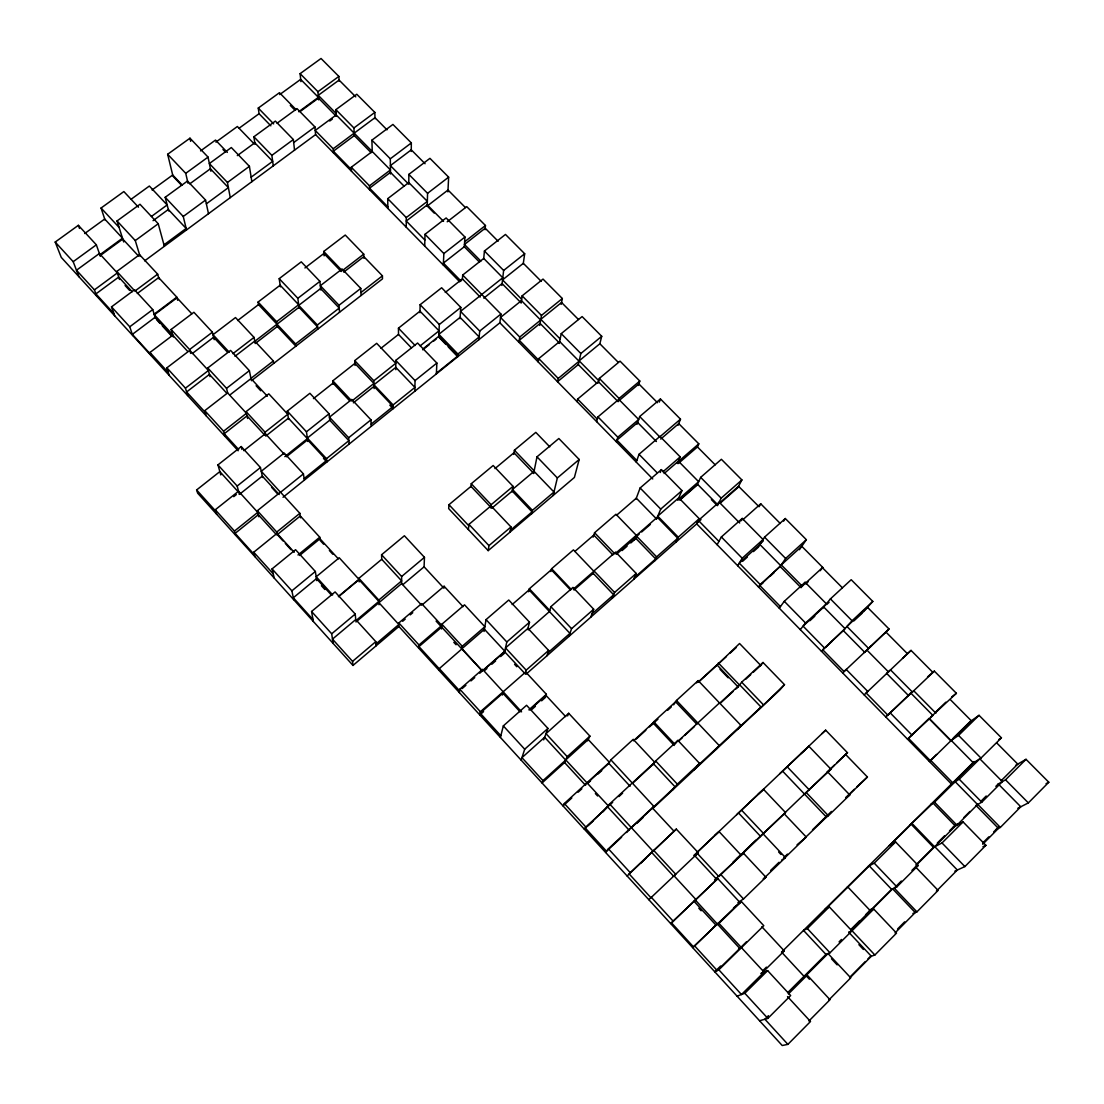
<?xml version="1.0" encoding="UTF-8"?>
<svg xmlns="http://www.w3.org/2000/svg" width="1104" height="1104" viewBox="0 0 1104 1104"><rect width="100%" height="100%" fill="white"/><g stroke="black" fill="none" stroke-linecap="round" stroke-linejoin="round"><path stroke-width="1.5" d="M406.231 227.176L406.272 217.571L387.711 198.651L408.797 182.574L427.345 201.37L406.272 217.571M447.92 191.903L448.638 177.151L429.939 158.355L408.853 174.391L408.784 184.258L390.388 165.614L411.268 149.84L425.068 163.723M411.254 151.469L411.337 142.927L392.927 124.435L371.896 140.167L372.269 152.173M414.856 391.202L415.035 380.59L395.743 360.401L417.588 343.027L436.867 363.064L436.384 373.883M419.962 312.722L420.127 304.704L441.641 287.758L460.81 307.409L460.009 318.697M424.709 246.054L424.999 234.324L446.126 217.957L464.963 237.043L464.246 247.337M427.22 206.255L427.565 193.324L408.853 174.391M418.899 648.352L419.009 644.971L398.848 622.946L421.645 603.612L441.793 625.471L419.009 644.971M463.045 606.676L444.098 586.252L443.946 588.211L424.088 566.807L424.46 557.341L404.395 535.757L381.57 554.76L381.749 559.521M420.127 304.704L439.309 324.507L438.73 337.051L445.85 344.42M443.311 265.057L443.863 253.547L424.999 234.324M462.369 279.616L462.686 275.048L483.731 258.446L502.775 277.739L460.52 311.369L479.716 331.076L478.888 339.687M457.912 354.039L438.854 334.319L460.092 317.386L479.15 336.968L457.912 354.039L457.718 356.702L448.224 346.877M490.783 507.288L470.98 486.381L448.969 504.707L448.679 508.613L488.203 550.634L574.397 477.452L579.186 459.471L558.845 438.509L536.999 456.821L533.618 473.533M441.517 628.963L441.89 624.202L464.522 604.826L484.863 626.727L462.245 646.268L461.858 649.318M439.061 670.39L439.213 668.527L459.595 690.814M485.07 229.715L485.456 225.506L466.73 206.641L447.203 221.794M483.649 259.371L484.421 251.022L505.466 234.448L524.676 253.741L523.268 263.718M470.897 487.057L471.256 483.731L493.157 465.502L513.029 486.326L512.09 491.791M468.372 529.547L468.952 524.372L490.99 505.853L510.986 526.939L510.048 532.087M501.865 285.439L503.645 270.452L524.676 253.741M283.024 497.283L499.864 322.81L500.926 314.047L462.686 275.048M459.361 692.581L459.802 689.213L482.572 669.355L521.571 711.845M490.687 507.937L491.156 504.707L513.029 486.326M521.157 302.662L522.137 295.844L543.016 279.077L562.336 298.522L561.205 304.345M518.963 342.309L519.736 337.051L540.67 320.091L521.447 300.619L500.512 317.441L519.736 337.051M488.203 550.634L488.962 545.624L510.986 526.939M484.076 631.46L486.036 619.62L508.765 600.01L529.52 622.187L527.657 629.542M513.691 454.406L514.395 450.225L535.813 432.368L549.764 446.803M539.746 325.432L541.471 315.413L562.336 298.522M538.186 361.946L538.78 358.593L559.645 341.522L579.076 361.229L558.224 378.437L557.534 381.708L578.303 364.555L580.856 353.515L601.721 336.306L582.112 316.572L561.232 333.643L559.259 343.441M541.609 700.805L545.335 697.493L546.397 694.319L525.683 672.005L480.406 711.735L479.812 714.937L483.566 711.625M531.686 513.719L532.404 510.338L553.973 492.039L534.06 471.325L512.491 489.472L532.404 510.338M529.52 622.187L506.805 641.962L504.349 653.32L500.623 656.576M502.389 695.037L503.176 691.697M528.637 591.744L529.34 588.763L551.324 569.774L570.602 590.102M553.145 495.503L557.354 477.949L579.186 459.471M577.019 401.608L577.627 399.082L598.451 381.736L618.116 401.69M599.693 344.338L601.721 336.306M500.402 737.444L503.327 725.894L526.567 705.277L547.929 728.405L543.692 739.873M598.078 383.102L599.32 378.424L620.048 361.16L639.796 381.046L638.388 385.448M550.855 571.555L551.614 568.726L573.431 549.875L593.869 571.279L573.335 589.177M525.476 672.736L526.18 670.156L548.605 650.422L527.96 628.355L505.522 647.91L526.18 670.156M596.629 421.645L597.94 416.898L618.806 399.358L638.678 419.492L617.826 437.184L616.377 441.807M590.695 617.246L593.69 609.229L572.976 587.397L550.855 606.689L549.461 611.533L528.54 629.818M618.226 401.332L619.082 398.447L639.796 381.046M546.949 655.79L548.605 650.422M593.124 537.151L594.573 532.735L615.949 514.257L636.304 535.288L634.552 539.677M521.143 760.118L524.704 749.216L547.929 728.405M637.091 424.226L639.671 416.553L660.427 398.958L680.492 419.161L678.077 425.275M568.919 636.428L571.568 628.673L593.69 609.229M592.903 574.08L593.993 570.906L615.632 552.041L636.208 573.445L633.668 579.393M636.263 462.107L639.023 454.296L659.957 436.384L680.202 456.89L677.442 463.501M659.309 402.091L660.427 398.958M636.001 499.022L640.127 487.982L661.393 469.628L681.968 490.59L677.815 500.002M660.261 472.498L661.393 469.628M612.278 598.23L614.583 592.462L636.208 573.445M567.635 715.903L568.698 713.281L589.909 736.12L587.659 740.756M542.989 780.638L521.944 757.661L544.658 737.279L565.676 760.09L542.989 780.638L542.036 782.957L564.572 762.533L567.221 756.654L589.909 736.12M656.673 518.742L660.73 509.096L681.968 490.59M678.229 463.556L697.452 446.941L698.804 443.836L678.739 423.619L660.703 439.061M654.865 560.708L656.604 556.858L677.746 538.241L657.294 517.238L636.139 535.702L656.604 556.858M719.918 503.41L737.817 487.637L741.888 479.936L721.381 459.292L700.667 477.356L697.079 485.098L680.299 499.753M675.883 542.202L678.242 537.193L699.246 518.701L678.767 497.821L657.749 516.148L678.242 537.193M526.001 674.24L696.707 523.862L699.246 518.701M563.081 805.961L564.323 803.505L609.408 762.326L588.239 739.528L565.759 759.911L608.359 805.906L584.278 829.132M741.888 479.936L721.188 498.152L717.352 505.673L711.39 499.615M717.131 544.714L721.354 536.972L742.233 518.425L763.071 539.525L742.205 558.238L737.707 565.731M740.743 521.074L742.233 518.425M608.649 763.664L610.857 759.828L633.254 739.335L654.713 762.271L609.629 803.96L603.032 811.813M780.28 523.489L760.753 503.81L759.055 506.736L738.535 486.284L719.311 503.217M799.406 549.737L806.362 539.69L785.303 518.521L764.561 537.137L758.31 547.225L753.466 551.586M651.926 724.666L653.734 721.795L675.593 701.813L696.859 724.238M783.661 521.116L785.303 518.521M673.633 704.807L676.462 700.46L698.183 680.602L740.963 725.411L737.458 729.509M758.42 586.873L780.749 565.648L759.952 544.562L739.266 563.137L760.076 584.375M696.665 682.865L698.183 680.602M779.755 567.111L785.634 558.458L806.362 539.69M716.468 665.629L739.556 643.508L760.725 665.395L753.245 672.308M652.947 764.81L655.638 760.96L677.897 740.411L699.577 763.402L694.333 769.736M675.965 743.089L677.897 740.411M779.272 608.18L784.295 601.307L805.106 582.277L826.385 603.819L805.589 623.029L800.262 629.625M801.587 586.997L805.106 582.277M605.627 852.467L608.401 848.783L653.844 806.375L610.857 759.828M820.203 570.713L822.728 567.401L801.78 546.301L781.273 564.889L802.235 586.141L822.728 567.401M737.527 687.571L741.681 682.189L763.016 662.483L784.489 684.659L779.824 690L652.837 808.432M626.617 832.526L631.267 827.42M760.38 665.836L763.016 662.483M652.119 808.556L653.844 806.375M672.46 790.133L677.332 784.144L699.577 763.402M822.935 608.028L830.415 598.892L851.198 579.71L872.809 601.432L863.3 611.961M715.999 749.533L719.284 745.628L676.462 700.46M758.738 709.665L784.489 684.659M821.404 651.222L845.029 628.618L823.75 607.048L803.077 626.134L824.384 647.882M842.932 630.964L852.067 620.779L872.809 601.432M627.127 875.983L652.975 851.17L609.629 803.96M651.65 852.605L676.31 829.104L698.308 852.771L650.932 897.731L629.073 873.844L676.31 829.104M842.697 672.957L846.175 669.41L867.799 691.477L864.142 694.858M864.253 652.588L888.996 628.963L867.482 607.324L846.947 626.479L868.475 648.296M884.594 633.42L888.996 628.963M1017.805 808.294L1028.348 802.912L1048.8 782.239L1026.016 759.317L1015.611 765.376M849.707 977.344L865.357 961.529M867.772 959.1L870.173 956.671L874.865 955.001L896.531 933.115L873.761 909.103L869.124 911.2M897.552 929.016L904.645 921.854M982.767 842.945L988.798 836.86M993.614 831.988L998.416 827.144M849.611 978.199L871.332 956.257L848.728 932.231M895.068 932.921L915.23 912.553L892.625 888.858L871.249 910.248M936.385 891.176L957.334 870.007L934.798 846.699M982.712 844.256L998.43 828.373L975.964 805.423M828.745 1000.058L850.729 977.84L828.041 953.566L806.03 975.577L809.439 979.248M808.915 1021.007L830.001 999.7L807.203 975.149L804.016 976.309L781.577 952.117L974.17 761.525M912.911 913.491L916.913 911.863L938.124 890.417L915.478 866.847L911.932 870.394M996.015 829.559L1000.348 827.42L1020.772 806.776L998.251 783.95L995.849 786.352M398.848 622.946L398.889 626.479L782.212 1045.516L787.897 1044.37L810.515 1021.504L787.525 996.581M954.85 871.139L964.896 866.571L985.9 845.333L963.061 821.9L953.138 827.213M787.718 992.606L825.93 954.394L830.001 952.78L873.761 909.103M851.212 929.113L859.574 920.764M865.55 914.788L871.498 908.84M937.296 843.056L944.61 835.742M949.481 830.87L955.54 824.798M839.068 941.891L841.483 939.476M851.129 929.83L891.618 889.341L869.234 865.867L826.289 908.385M916.058 864.805L933.501 847.361L911.186 824.274L890.21 845.029M916.141 865.343L957.789 823.598M963.847 817.54L969.905 811.481M1001.093 780.79L1017.778 764.12L996.65 742.84M981.415 800.8L986.217 795.984M788.449 993.917L807.203 975.149M901.319 881.02L894.24 888.099L916.913 911.863M891.701 889.313L896.876 886.843L918.224 865.481L895.606 841.966L889.217 845.595M768.467 1015.666L764.893 1019.24L787.897 1044.37M976.364 805.202L981.787 802.208L1002.363 781.618L979.828 758.807L959.224 779.217L951.441 784.019L696.707 523.862M933.791 847.21L942.016 842.959L963.061 821.9M998.168 784.006L1005.523 779.824L1026.016 759.317M759.552 1020.745L767.846 1018.399L790.657 995.56L767.653 970.637L760.808 973.48M762.933 970.582L766.424 967.118M910.151 824.881L933.032 803.063L955.374 826.027M761.981 972.983L784.268 950.917L761.843 926.753M934.522 802.166L955.195 781.701L977.578 804.54L956.933 825.185L934.522 802.166L930.893 804.347M825.93 954.394L803.519 930.41L807.369 928.574L829.283 906.867L851.888 930.879M868.103 866.502L874.23 863.135L895.606 841.966M971.796 763.871L980.973 758.089L1001.425 737.831L979.041 715.323L969.974 721.726L953.332 738.024M737.072 996.167L744.814 993.269L767.653 970.637M720.65 966L714.757 971.782L718.842 969.809L763.789 925.69L741.391 901.582L733.511 907.888M936.578 754.446L929.375 761.484L930.851 760.49L952.973 783.067L973.383 762.878L951.289 740.467M741.874 946.321L746.566 941.712M951.027 740.646L958.562 735.402L979.041 715.323M770.578 870.476L779.051 862.265M783.854 857.601L787.456 854.11M797.047 844.808L806.251 837.039L784.13 813.717L718.828 876.562L696.734 852.785L719.049 831.574L741.115 855.158M812.53 829.794L831.45 811.44M845.623 797.695L854.261 789.319M856.732 786.917L867.427 777.023L845.526 754.377L836.846 762.712M846.354 797.461L867.427 777.023M804.94 837.977L826.468 817.098L782.57 771.116M784.447 858.181L806.251 837.039M712.66 928.119L717.476 923.441M763.347 878.922L785.399 857.532L763.195 833.962M823.211 819.43L828.373 815.718L849.79 794.949L827.683 771.958M935.102 712.577L945.838 702.172M692.608 947.563L739.984 902.492L717.848 878.66L715.268 880.647M737.9 902.617L743.503 898.946L765.914 877.197L743.516 853.268L736.561 858.746M715.019 925.828L718.939 923.358L741.391 901.582M907.474 739.128L932.921 715.461L910.979 693.229L885.739 716.91M930.562 717.283L956.395 693.298L934.343 671.122L927.567 676.862M732.89 862.265L741.405 854.096M743.834 851.777L755.95 840.144M738.479 857.242L760.394 836.197L738.535 812.972M784.088 813.565L804.443 794.024M826.924 772.248L834.362 765.1M821.942 733.608L825.654 730.172L847.499 752.749L806.251 792.548L828.373 815.718M759.676 836.763L785.537 812.572L763.499 789.332L758.255 794.149M714.55 879.888L743.516 853.268M803.657 794.659L830.981 769.24L808.859 746.249L800.911 753.604M886.94 715.765L889.341 713.446M908.564 694.996L910.938 692.705M694.485 900.892L716.813 879.46L694.913 855.862M670.625 923.524L717.848 878.66M934.343 671.122L912.387 692.042L890.542 669.907L886.512 673.633M697.673 851.75L825.654 730.172M736.63 814.711L763.499 789.332M779.686 773.78L808.859 746.249M902.506 658.37L911.048 650.394L932.866 672.364M911.048 650.394L866.157 692.995L887.851 715.144L908.371 695.437L886.705 673.454M640.858 863.052L645.854 858.346M866.778 650.284L871.553 645.785M631.295 827.834L652.505 808.059L674.171 831.381M652.823 807.659L675.096 786.89L653.596 763.885L632.537 783.329M697.411 766.024L740.963 725.411M621.593 837.205L606.538 851.253L585.092 827.807L607.697 806.941L629.128 830.194M739.611 726.984L761.015 707.029L739.666 684.797L719.504 703.414M636.773 823.418L642.97 817.65M826.234 646.709L832.264 641.079M853.889 620.917L862.265 613.12M678.325 740.936L719.491 702.917M678.656 741.046L682.3 737.679M684.728 735.443L694.43 726.473M745.752 679.222L750.748 674.613M826.689 604.523L829.104 602.301M608.939 805.782L612.665 802.332M618.889 796.591L622.628 793.141M588.018 825.668L593.027 821.045M720.498 703.096L733.042 691.518M735.554 689.2L738.065 686.881L716.965 664.898L698.128 682.134M809.936 620.696L814.766 616.225M714.812 835.466L719.049 831.574M693.767 855.503L696.734 852.785M586.417 783.854L608.828 763.347L630.094 786.255M633.475 740.798L653.03 722.913L674.254 745.462M564.323 804.816L571.831 797.944M578.096 792.23L581.849 788.794M588.073 783.095L590.557 780.818M597.995 774.014L601.721 770.606M636.111 739.142L645.84 730.241M649.497 726.901L657.956 719.159M667.603 710.327L671.232 707.015M698.915 681.692L726.404 656.535M730.13 653.126L736.34 647.441M805.823 583.878L808.225 581.684M694.692 856.069L698.308 852.771M759.621 585.782L763.264 582.484M770.523 575.902L774.152 572.617M673.481 876.286L675.717 874.258L653.692 850.384M648.793 899.663L651.36 897.359L673.426 921.454M760.863 543.085L763.292 540.919M742.55 561.37L747.394 557.023M568.698 713.281L545.997 733.649L567.221 756.654M528.885 709.886L546.397 694.319M742.744 519.818L760.753 503.81M529.796 709.858L546.025 695.423L565.69 716.606M531.673 709.637L535.399 706.325M547.846 652.864L569.968 633.392L529.064 589.922L512.146 604.55M591.937 613.907L613.658 594.78L593.165 573.307L573.983 590.033M634.414 577.627L655.679 558.9L635.297 537.814L616.515 554.194M697.121 523.006L700.999 519.598M636.304 535.288L614.928 553.918L594.573 532.735M677.884 499.822L698.653 481.703L678.408 461.168L664.125 473.519M462.107 688.606L465.902 685.308M470.939 680.92L474.72 677.621M479.757 673.219L482.282 671.011L436.094 621.097M635.462 537.4L639.188 534.143M641.672 531.976L650.353 524.4M483.469 670.28L504.68 651.76L525.173 673.84M679.388 500.002L697.493 484.214L717.793 504.804M484.449 670.694L486.933 668.513M491.915 664.18L495.641 660.91M622.063 550.579L627.058 546.218M630.798 542.947L637.022 537.524M678.215 461.638L698.804 443.836M461.914 648.904L439.185 668.707L418.954 646.599L441.669 627.155M574.853 551.448L593.814 535.054L612.899 554.926M616.432 515.361L636.318 498.166L656.563 518.977M662.98 471.767L680.202 456.89M680.492 419.161L659.764 436.894L639.671 416.553M352.549 661.365L375.802 641.645L355.736 619.565L332.47 639.119L352.549 661.365L352.99 665.436L398.889 626.479M375.94 643.963L398.861 624.505L378.907 602.687M402.656 621.29L405.182 619.137M410.233 614.859L412.758 612.72M422.832 604.302L444.098 586.252M510.365 530.306L532.073 511.87L512.215 491.045L491.763 508.24M402.905 584.637L424.088 566.807M907.378 696.265L913.808 690.842L935.888 713.198M333.091 643.37L331.697 633.793L355.226 614.059L335.092 591.923L311.563 611.492L313.343 621.469M401.649 584.154L401.635 576.495L424.46 557.341M379.003 604.744L378.796 600.079L401.635 580.883L381.736 559.286L358.883 578.33L359.173 581.891M355.971 621.98L401.649 583.574L421.59 605.213M618.24 401.29L638.871 383.944L657.501 402.712M338.486 596.381L358.966 579.338L339.218 557.768L316.186 576.785L332.649 594.89M338.528 596.712L358.993 579.683L378.851 601.376L355.847 620.71L355.226 614.059M494.965 468.593L513.967 452.764L533.674 473.285M844.891 754.915L847.499 752.749M293.733 599.707L291.87 590.833L315.344 571.472L295.555 549.709L272.067 568.891L274.247 578.11M827.379 772.207L830.981 769.24M298.011 554.981L319.746 537.206L300.302 515.968L277.297 534.626L283.01 540.919M299.57 555.464L319.967 538.766L338.335 558.845M254.914 556.651L253.741 552.221L277.021 533.356L294.216 552.276M277.366 534.985L276.745 532.045L299.86 513.319L280.471 492.149L257.356 510.724L258.791 516.769M415.035 380.59L436.867 363.064M479.716 331.076L500.926 314.047M303.421 473.892L280.513 492.301L261.262 471.27L284.183 453.026L303.421 473.892L304.373 480.102M348.643 437.736L370.944 419.824L351.734 399.427L329.434 417.188L348.643 437.736L349.154 444.07M235.704 535.357L234.476 531.065L257.743 512.366L238.547 491.225L215.266 509.772L216.619 514.202M393.093 404.947L414.925 387.407L395.812 367.37L373.966 384.772L393.093 404.947L393.148 408.673L389.781 405.127M326.48 458.671L348.878 440.662L329.737 420.196L307.326 438.053L326.48 458.671L326.853 462.01L323.5 458.381M371.151 424.143L393.121 406.479L374.035 386.345L353.349 402.836M304.138 478.556L326.674 460.423L307.574 439.847L286.364 456.766M436.411 373.193L457.774 356.012L438.757 336.334L422.735 349.112M233.731 496.662L236.311 494.606M284.818 456.628L307.409 438.633L288.406 418.154L265.816 436.011M483.8 298.149L502.085 283.576L521.116 302.882M239.375 494.413L262.31 476.114L279.174 494.537M422.722 349.83L429.387 344.503M433.389 341.315L436.066 339.176M439.309 324.507L460.81 307.409M239.306 494.15L237.181 486.036L260.447 467.53L241.224 446.554L217.957 464.894L220.786 474.927M307.809 441.476L306.457 431.774L329.075 413.793L309.893 393.286L287.275 411.13L288.613 419.423M374.118 388.58L373.814 380.77L395.77 363.299L376.685 343.316L354.715 360.635L355.019 365.438M420.182 345.828L439.019 330.827L419.989 311.162L398.461 328.164L398.503 334.415L411.475 347.939M265.719 435.542L265.057 432.216L287.785 414.276L268.81 393.852L246.082 411.64L247.586 418.471M243.818 450.68L265.346 433.679L284.418 454.365M332.815 380.825L354.895 363.395L373.925 383.461L351.859 401.042L332.815 380.825L333.146 384.247M445.243 292.45L462.41 278.898L480.199 297.045M352.99 665.436L197.685 493.198L196.622 489.955L219.848 471.601L237.76 491.321M313.453 398.599L333.035 383.129L349.775 400.918M380.99 348.257L398.503 334.415M443.863 253.547L464.963 237.043M464.632 241.79L485.456 225.506M224.885 436.259L223.574 431.209L246.454 413.31L227.645 392.914L204.764 410.66L206.213 415.849M339.011 305.27L360.76 288.406L342.088 268.99L320.339 285.715L339.011 305.27L339.549 312.225M317.359 325.004L339.232 308.044L320.615 288.544L298.742 305.366L317.359 325.004L317.8 329.13M360.967 292.505L382.426 275.848L363.851 256.639L343.73 272.136M250.953 378.368L273.337 360.98L254.748 341.081L234.986 356.302M229.742 395.08L250.994 378.575L267.375 396.226M276.593 321.719L298.66 304.732L280.154 285.205L258.074 302.054L276.593 321.719L277.339 326.48L295.872 346.173L295.568 343.965L317.566 326.881L298.991 307.271L254.789 341.302M227.728 393.272L226.541 388.332L249.38 370.64L230.584 350.423L207.759 367.963L209.995 376.63M951.662 696.955L956.395 693.298M277.339 326.48L255.217 343.523L254.044 337.396L235.497 317.552L212.989 334.719L229.232 352.204M299.101 308.168L297.845 298.301L319.912 281.368L301.268 261.855L279.202 278.65L280.402 286.861M187.666 395.577L185.458 388.153L208.421 370.502L189.819 350.341L166.856 367.839L169.243 375.429M232.875 353.68L254.044 337.396M363.74 254.168L342.212 270.728L323.72 251.477L345.248 235.055L363.74 254.168L363.934 258.336M427.565 193.324L448.638 177.151M212.382 332.194L189.598 349.54L171.106 329.489L193.89 312.28L212.382 332.194L214.19 339.673M192.303 353.515L213.61 337.258L227.479 352.217M304.939 267.955L323.9 253.478L341.205 271.501M237.636 320.546L258.529 304.594L295.568 343.965M150.944 355.433L149.965 352.466L172.776 335.216L187.694 351.403M694.057 901.223L696.072 899.691L674.033 875.789M390.499 173.977L390.305 158.797L411.337 142.927M369.619 189.791L369.481 185.803L390.443 169.947L336.209 114.954L315.22 130.424L333.201 148.764L333.491 152.89M132.756 335.561L129.748 326.798L152.738 309.575L134.495 289.8L111.504 306.871L114.706 315.827M154.146 314.157L176.806 297.155L158.659 277.615L137.338 293.471M351.5 171.286L351.279 167.228L372.255 151.496M333.201 148.764L374.974 117.686L387.021 129.83M354.315 135.944L353.915 127.954L374.836 112.415L356.785 94.24L335.864 109.655L336.306 116.306L318.463 98.104L300.122 111.532M157.665 274.165L134.909 291.07L116.803 271.446L139.559 254.679L157.665 274.165L159.045 278.939M144.652 260.848L315.592 134.605L314.916 126.919L297.004 108.634L277.09 123.193M273.281 165.862L271.86 155.36L293.347 139.546L275.365 121.095L253.879 136.786L255.038 144.403M206.365 203.826L228.39 187.611L210.409 168.774L189.75 183.857M293.678 142.568L314.916 126.919M94.42 289.855L117.328 272.964L99.374 253.506L76.466 270.245L94.42 289.855L96.779 296.217M251.146 177.178L272.674 161.308L254.789 142.816L237.305 155.609M329.737 121.012L332.359 119.08M163.972 244.826L186.162 228.445L168.319 209.484L153.07 220.662M140.098 256.445L135.281 240.575L158.231 223.739L139.987 204.268L117.038 220.952L123.703 241.969M227.438 182.477L249.407 166.331L231.329 147.536L209.36 163.558L227.438 182.477L230.267 197.63M186.521 229.936L183.25 216.481L205.565 200.072L187.501 181.028L165.186 197.299L168.719 211.002M151.414 216.467L167.159 204.958L149.357 186.038L131.224 199.175M99.829 254.776L122.503 238.188L104.701 219.02L84.691 233.524M100.133 255.645L122.779 239.071L138.442 255.949M298.729 111.739L318.407 97.345L300.674 79.364L279.685 94.599M845.747 797.902L849.79 794.949M78.964 276.745L73.195 261.689L96.352 244.826L78.356 225.326L55.2 242.052L61.258 257.398L238.16 450.777M318.614 99.871L317.938 91.701L338.859 76.424L321.043 58.484L300.122 73.651L300.895 81.627M215.887 142.112L237.374 126.505L253.92 143.617M152.062 189.985L172.693 175.012L182.146 184.989M239.14 128.188L259.067 113.712L258.267 108.068L279.464 92.695L296.038 109.613M188.025 183.292L185.734 173.328L208.049 157.099L189.971 138.193L167.656 154.284L172.997 176.24L181.249 184.948M200.569 150.903L215.501 140.07L227.341 152.407M105.032 220.027L101.071 208.021L123.855 191.572L138.469 207.193M781.549 860.195L785.399 857.532M763.43 878.867L765.914 877.197M998.734 739.57L1001.425 737.831M846.768 887.602L847.858 887.023L870.283 910.69M1046.054 783.674L1048.8 782.239M738.548 949.123L741.502 947.605M825.254 908.909L829.283 906.867M915.547 866.819L918.224 865.481M982.933 846.74L985.9 845.333M781.577 952.117L784.268 950.917M849.045 932.093L852.081 930.81L874.865 955.001M541.236 281.354L523.324 263.318L502.527 279.892L521.64 299.267M578.496 319.539L561.563 302.496L540.794 319.318L560.156 338.942M355.764 96.876L339.08 80.081L318.242 95.317L336.113 113.436M465.419 207.552L448.017 190.026L427.22 206.02L434.189 213.086M822.466 567.732L842.366 587.783M498.125 241.252L485.208 228.224L464.453 244.481L480.902 261.165M618.24 362.305L599.845 343.758L579.158 360.842L598.727 380.687M907.447 653.734L885.946 632.068L844.077 671.549L822.715 649.745L843.29 630.563L864.625 652.202M950.572 699.853L971.313 720.774L930.437 760.766L908.482 738.355L928.933 718.525L950.861 740.756M697.452 446.941L715.199 464.839M830.415 598.892L852.067 620.779M484.421 251.022L503.645 270.452M1005.523 779.824L1028.348 802.912M764.561 537.137L785.634 558.458M371.896 140.167L390.305 158.797M958.562 735.402L980.973 758.089M561.232 333.643L580.856 353.515M522.137 295.844L541.471 315.413M700.667 477.356L721.188 498.152M335.864 109.655L353.915 127.954M300.122 73.651L317.938 91.701M599.32 378.424L619.082 398.447M866.819 649.98L888.416 671.867M443.532 221.366L427.248 204.875L406.258 221.021L424.861 240.01M739.68 522.979L719.146 502.168L698.39 520.439L718.939 541.415M801.049 587.714L780.155 566.518L759.511 585.217L780.431 606.579M559.355 342.944L540.091 323.403L519.253 340.322L538.531 360.001M479.536 262.186L464.287 246.73L443.408 263.083L461.003 281.051M656.411 441.531L637.67 422.515L616.901 440.137L636.829 460.478M929.14 718.359L951.068 740.605M371.123 152.669L354.287 135.599L333.367 151.179L351.403 169.588M404.174 186.245L390.471 172.348L369.564 188.177L387.849 206.834M578.303 364.555L596.615 383.157M959.224 779.217L981.787 802.208M721.354 536.972L742.205 558.238M784.295 601.307L805.589 623.029M639.023 454.296L656.894 472.526M890.362 713.032L912.332 735.443M597.94 416.898L617.826 437.184M977.799 804.416L1000.348 827.42M351.279 167.228L369.481 185.803M538.78 358.593L558.224 378.437M290.324 105.446L295.058 110.276M577.627 399.082L597.319 419.175M315.592 134.605L459.706 281.782M499.864 322.81L652.74 478.943M640.127 487.982L660.73 509.096M258.267 108.068L273.668 123.883M259.067 113.712L270.853 125.828M942.016 842.959L964.896 866.571M253.879 136.786L271.86 155.36M912.221 823.667L934.591 846.809M536.999 456.821L557.354 477.949M741.681 682.189L763.168 704.545M398.461 328.164L415.118 345.497M514.395 450.225L534.17 470.815M718.318 662.938L739.514 684.991M222.98 149.495L225.34 151.952M719.974 669.286L728.171 677.815M787.235 766.811L809.384 789.981M874.23 863.135L896.876 886.843M593.993 570.906L614.583 592.462M167.656 154.284L185.734 173.328M279.202 278.65L297.845 298.301M354.715 360.635L373.814 380.77M471.256 483.731L491.156 504.707M551.614 568.726L570.92 589.094M165.186 197.299L183.25 216.481M550.855 606.689L571.568 628.673M741.571 810.17L763.651 833.603M778.624 851.998L780.956 854.468M468.952 524.372L488.962 545.624M529.34 588.763L549.764 610.457M653.734 721.795L675.013 744.4M448.969 504.707L468.8 525.766M858.898 944.679L863.411 949.481M655.638 760.96L677.332 784.144M807.369 928.574L830.001 952.78M831.505 958.824L837.163 964.882M117.038 220.952L135.281 240.575M486.036 619.62L506.805 641.962M721.078 874.823L743.503 898.946M101.071 208.021L119.08 227.396M287.275 411.13L306.457 431.774M191.806 313.784L176.985 297.804L154.339 314.792L172.597 334.595M256.1 385.738L260.765 390.775M514.561 664.318L516.824 666.761M381.57 554.76L401.635 576.495M207.759 367.963L226.541 388.332M718.939 923.358L764.092 972.113L741.474 994.525L718.842 969.809M246.082 411.64L265.057 432.216M441.89 624.202L462.245 646.268M651.733 852.509L673.578 876.203M695.451 900.16L739.804 948.474L717.241 970.582L694.913 946.183M226.886 393.355L209.429 374.394L186.59 391.961L205.234 412.33M520.067 711.832L502.831 693.133L480.157 713.115L500.843 735.719M595.373 793.569L597.623 795.998M264.781 435.155L247.02 415.891L224.236 433.748L238.657 449.521M132.19 291.718L118.708 277.076L95.91 293.899L113.891 313.55M172.169 335.795L155.112 317.276L132.356 334.36L150.558 354.26M125.097 285.522L129.582 290.38M156.616 319.732L160.025 323.431M162.302 325.887L171.382 335.754M453.827 642.335L456.076 644.764M564.572 762.533L585.603 785.358M698.832 908.261L701.137 910.772M503.327 725.894L524.704 749.216M744.814 993.269L767.846 1018.399M55.2 242.052L73.195 261.689M608.401 848.783L630.205 872.615M111.504 306.871L129.748 326.798M166.856 367.839L185.458 388.153M358.883 578.33L378.796 600.079M204.764 410.66L223.574 431.209M459.802 689.213L480.406 711.735M564.323 803.505L585.686 826.855M149.965 352.466L168.332 372.545M271.598 487.319L277.201 493.447M323.638 544.217L320.201 540.463L319.746 537.206M329.365 550.482L332.801 554.236M217.957 464.894L237.181 486.036M257.356 510.724L276.745 532.045M285.301 543.444L291.014 549.737M276.442 534.681L258.308 514.726L235.124 533.356L254.403 554.719M331.531 595.194L316.475 578.634L293.319 597.761L313.012 619.592M321.416 585.727L324.88 589.536M311.563 611.492L331.697 633.793M272.067 568.891L291.87 590.833M215.266 509.772L234.476 531.065M253.741 552.221L273.24 573.832M196.622 489.955L215.666 511.055M78.356 225.326L79.474 228.431M96.352 244.826L100.298 256.142M116.803 271.446L119.494 279.436M152.738 309.575L155.485 318.49M171.106 329.489L173.3 337.01M189.819 350.341L190.675 353.432M176.806 297.155L177.661 300.316M158.231 223.739L164.372 246.289M241.224 446.554L241.928 449.48M260.447 467.53L262.614 477.521M189.971 138.193L190.661 141.367M205.565 200.072L208.49 213.707M249.38 370.64L251.436 380.714L382.495 278.857L382.426 275.848M208.049 157.099L210.905 171.258M258.074 302.054L258.653 305.297M273.337 360.98L273.751 363.368M299.86 513.319L300.619 517.831M249.407 166.331L251.864 181.677M315.344 571.472L316.807 580.635M293.347 139.546L294.533 150.172M329.075 413.793L329.765 420.445M319.912 281.368L320.753 289.979M323.72 251.477L324.107 255.852M338.859 76.424L339.149 81.185M375.802 641.645L376.036 645.868M360.76 288.406L361.118 295.472M370.944 419.824L371.248 426.296M374.836 112.415L375.001 118.735M387.711 198.651L387.863 208.421M395.743 360.401L395.825 369.702M716.041 925.18L693.574 946.984L671.508 922.875L694.002 901.264L716.041 925.18M504.804 651.222L482.31 670.846L461.927 648.724L484.435 629.266L504.804 651.222"/></g></svg>
